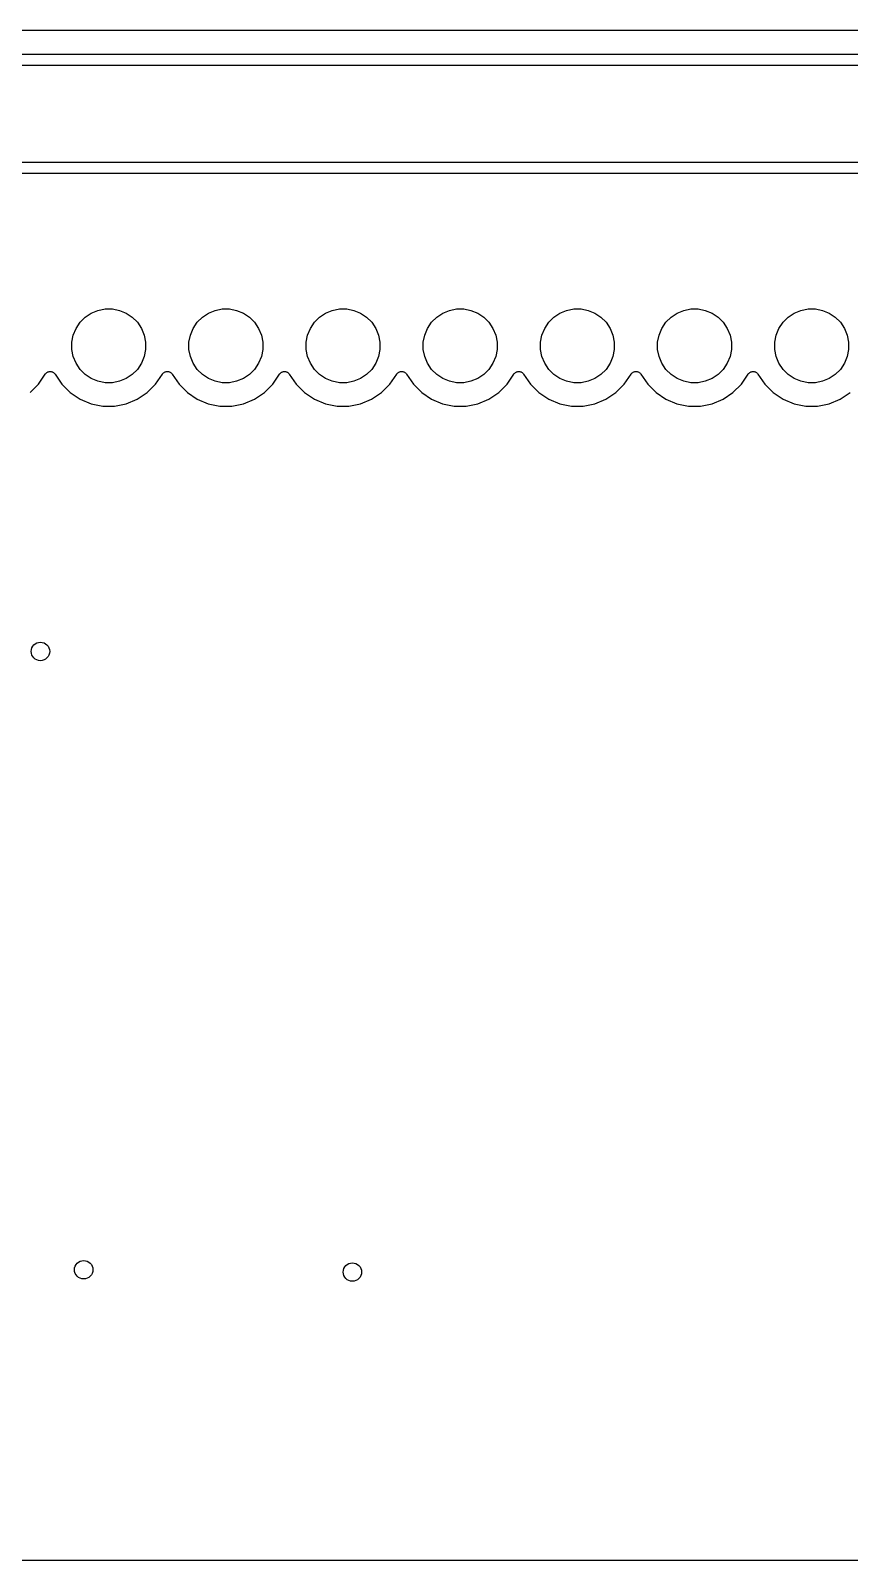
# Model space of a CAD drawing. Extents: x 35.5 to 134.5, y -94.5 to -35.5.
# Drawn here: x 53.29 to 71.04, y -94.47 to -61.28 of the extents above; entities that cross this region are included whole.
import ezdxf

# ---------------------------------------------------------------- set-up
doc = ezdxf.new("R2010")
doc.units = 0
doc.layers.add('BLACK', color=7, linetype='CONTINUOUS')

msp = doc.modelspace()

# ---------------------------------------------------------------- linework, layer by layer
at = {"layer": 'BLACK', "linetype": 'CONTINUOUS'}
for p, q in [((71.4781, -61.282), (48.5223, -61.282)), ((48.4911, -61.79), (104.909, -61.79)), ((104.863, -62.04), (48.5368, -62.04)), ((48.6861, -64.135), (104.754, -64.135)), ((104.708, -64.385), (48.7318, -64.385)), ((54.6011, -67.411), (54.7466, -67.3507)), ((54.7466, -67.3507), (54.9012, -67.32)), ((54.9012, -67.32), (55.0588, -67.32)), ((55.0588, -67.32), (55.2134, -67.3507)), ((55.2134, -67.3507), (55.3589, -67.411)), ((57.1411, -67.411), (57.2866, -67.3507)), ((57.2866, -67.3507), (57.4412, -67.32)), ((57.4412, -67.32), (57.5988, -67.32)), ((57.5988, -67.32), (57.7534, -67.3507)), ((57.7534, -67.3507), (57.8989, -67.411)), ((59.6811, -67.411), (59.8266, -67.3507)), ((59.8266, -67.3507), (59.9812, -67.32)), ((59.9812, -67.32), (60.1388, -67.32)), ((60.1388, -67.32), (60.2934, -67.3507)), ((60.2934, -67.3507), (60.4389, -67.411)), ((62.2211, -67.411), (62.3666, -67.3507)), ((62.3666, -67.3507), (62.5212, -67.32)), ((62.5212, -67.32), (62.6788, -67.32)), ((62.6788, -67.32), (62.8334, -67.3507)), ((62.8334, -67.3507), (62.9789, -67.411)), ((64.7611, -67.411), (64.9066, -67.3507)), ((64.9066, -67.3507), (65.0612, -67.32)), ((65.0612, -67.32), (65.2188, -67.32)), ((65.2188, -67.32), (65.3734, -67.3507)), ((65.3734, -67.3507), (65.5189, -67.411)), ((67.3011, -67.411), (67.4466, -67.3507)), ((67.4466, -67.3507), (67.6012, -67.32)), ((67.6012, -67.32), (67.7588, -67.32)), ((67.7588, -67.32), (67.9134, -67.3507)), ((67.9134, -67.3507), (68.0589, -67.411)), ((69.8411, -67.411), (69.9866, -67.3507)), ((69.9866, -67.3507), (70.1412, -67.32)), ((70.1412, -67.32), (70.2988, -67.32)), ((70.2988, -67.32), (70.4534, -67.3507)), ((70.4534, -67.3507), (70.5989, -67.411)), ((54.271, -67.7411), (54.3586, -67.61)), ((54.3586, -67.61), (54.47, -67.4986)), ((54.47, -67.4986), (54.6011, -67.411)), ((55.3589, -67.411), (55.49, -67.4986)), ((55.49, -67.4986), (55.6014, -67.61)), ((55.6014, -67.61), (55.689, -67.7411)), ((56.811, -67.7411), (56.8986, -67.61)), ((56.8986, -67.61), (57.01, -67.4986)), ((57.01, -67.4986), (57.1411, -67.411)), ((57.8989, -67.411), (58.03, -67.4986)), ((58.03, -67.4986), (58.1414, -67.61)), ((58.1414, -67.61), (58.229, -67.7411)), ((59.351, -67.7411), (59.4386, -67.61)), ((59.4386, -67.61), (59.55, -67.4986)), ((59.55, -67.4986), (59.6811, -67.411)), ((60.4389, -67.411), (60.57, -67.4986)), ((60.57, -67.4986), (60.6814, -67.61)), ((60.6814, -67.61), (60.769, -67.7411)), ((61.891, -67.7411), (61.9786, -67.61)), ((61.9786, -67.61), (62.09, -67.4986)), ((62.09, -67.4986), (62.2211, -67.411)), ((62.9789, -67.411), (63.11, -67.4986)), ((63.11, -67.4986), (63.2214, -67.61)), ((63.2214, -67.61), (63.309, -67.7411)), ((64.431, -67.7411), (64.5186, -67.61)), ((64.5186, -67.61), (64.63, -67.4986)), ((64.63, -67.4986), (64.7611, -67.411)), ((65.5189, -67.411), (65.65, -67.4986)), ((65.65, -67.4986), (65.7614, -67.61)), ((65.7614, -67.61), (65.849, -67.7411)), ((66.971, -67.7411), (67.0586, -67.61)), ((67.0586, -67.61), (67.17, -67.4986)), ((67.17, -67.4986), (67.3011, -67.411)), ((68.0589, -67.411), (68.19, -67.4986)), ((68.19, -67.4986), (68.3014, -67.61)), ((68.3014, -67.61), (68.389, -67.7411)), ((69.511, -67.7411), (69.5986, -67.61)), ((69.5986, -67.61), (69.71, -67.4986)), ((69.71, -67.4986), (69.8411, -67.411)), ((70.5989, -67.411), (70.73, -67.4986)), ((70.73, -67.4986), (70.8414, -67.61)), ((70.8414, -67.61), (70.929, -67.7411)), ((54.18, -68.0412), (54.2107, -67.8866)), ((54.2107, -67.8866), (54.271, -67.7411)), ((55.689, -67.7411), (55.7493, -67.8866)), ((55.7493, -67.8866), (55.78, -68.0412)), ((56.72, -68.0412), (56.7507, -67.8866)), ((56.7507, -67.8866), (56.811, -67.7411)), ((58.229, -67.7411), (58.2893, -67.8866)), ((58.2893, -67.8866), (58.32, -68.0412)), ((59.26, -68.0412), (59.2907, -67.8866)), ((59.2907, -67.8866), (59.351, -67.7411)), ((60.769, -67.7411), (60.8293, -67.8866)), ((60.8293, -67.8866), (60.86, -68.0412)), ((61.8, -68.0412), (61.8307, -67.8866)), ((61.8307, -67.8866), (61.891, -67.7411)), ((63.309, -67.7411), (63.3693, -67.8866)), ((63.3693, -67.8866), (63.4, -68.0412)), ((64.34, -68.0412), (64.3707, -67.8866)), ((64.3707, -67.8866), (64.431, -67.7411)), ((65.849, -67.7411), (65.9093, -67.8866)), ((65.9093, -67.8866), (65.94, -68.0412)), ((66.88, -68.0412), (66.9107, -67.8866)), ((66.9107, -67.8866), (66.971, -67.7411)), ((68.389, -67.7411), (68.4493, -67.8866)), ((68.4493, -67.8866), (68.48, -68.0412)), ((69.42, -68.0412), (69.4507, -67.8866)), ((69.4507, -67.8866), (69.511, -67.7411)), ((70.929, -67.7411), (70.9893, -67.8866)), ((70.9893, -67.8866), (71.02, -68.0412)), ((54.18, -68.1988), (54.18, -68.0412)), ((54.2107, -68.3534), (54.18, -68.1988)), ((54.271, -68.4989), (54.2107, -68.3534)), ((55.7493, -68.3534), (55.689, -68.4989)), ((55.78, -68.1988), (55.7493, -68.3534)), ((55.78, -68.0412), (55.78, -68.1988)), ((56.72, -68.1988), (56.72, -68.0412)), ((56.7507, -68.3534), (56.72, -68.1988)), ((56.811, -68.4989), (56.7507, -68.3534)), ((58.2893, -68.3534), (58.229, -68.4989)), ((58.32, -68.1988), (58.2893, -68.3534)), ((58.32, -68.0412), (58.32, -68.1988)), ((59.26, -68.1988), (59.26, -68.0412)), ((59.2907, -68.3534), (59.26, -68.1988)), ((59.351, -68.4989), (59.2907, -68.3534)), ((60.8293, -68.3534), (60.769, -68.4989)), ((60.86, -68.1988), (60.8293, -68.3534)), ((60.86, -68.0412), (60.86, -68.1988)), ((61.8, -68.1988), (61.8, -68.0412)), ((61.8307, -68.3534), (61.8, -68.1988)), ((61.891, -68.4989), (61.8307, -68.3534)), ((63.3693, -68.3534), (63.309, -68.4989)), ((63.4, -68.1988), (63.3693, -68.3534)), ((63.4, -68.0412), (63.4, -68.1988)), ((64.34, -68.1988), (64.34, -68.0412)), ((64.3707, -68.3534), (64.34, -68.1988)), ((64.431, -68.4989), (64.3707, -68.3534)), ((65.9093, -68.3534), (65.849, -68.4989)), ((65.94, -68.1988), (65.9093, -68.3534)), ((65.94, -68.0412), (65.94, -68.1988)), ((66.88, -68.1988), (66.88, -68.0412)), ((66.9107, -68.3534), (66.88, -68.1988)), ((66.971, -68.4989), (66.9107, -68.3534)), ((68.4493, -68.3534), (68.389, -68.4989)), ((68.48, -68.1988), (68.4493, -68.3534)), ((68.48, -68.0412), (68.48, -68.1988)), ((69.42, -68.1988), (69.42, -68.0412)), ((69.4507, -68.3534), (69.42, -68.1988)), ((69.511, -68.4989), (69.4507, -68.3534)), ((70.9893, -68.3534), (70.929, -68.4989)), ((71.02, -68.1988), (70.9893, -68.3534)), ((71.02, -68.0412), (71.02, -68.1988)), ((53.6407, -68.6958), (53.6515, -68.6902)), ((53.6515, -68.6902), (53.6621, -68.6846)), ((53.6621, -68.6846), (53.6624, -68.6845)), ((53.6624, -68.6845), (53.6627, -68.6844)), ((53.6627, -68.6844), (53.6743, -68.681)), ((53.6743, -68.681), (53.6859, -68.6776)), ((53.6859, -68.6776), (53.6862, -68.6775)), ((53.6862, -68.6775), (53.6865, -68.6774)), ((53.6865, -68.6774), (53.6985, -68.6764)), ((53.6985, -68.6764), (53.7106, -68.6752)), ((53.7106, -68.6752), (53.7109, -68.6753)), ((53.7109, -68.6753), (53.7112, -68.6752)), ((53.7112, -68.6752), (53.7232, -68.6765)), ((53.7232, -68.6765), (53.7352, -68.6778)), ((53.7352, -68.6778), (53.7355, -68.6779)), ((53.7355, -68.6779), (53.7359, -68.6779)), ((53.7359, -68.6779), (53.7473, -68.6815)), ((53.7473, -68.6815), (53.7589, -68.685)), ((53.7589, -68.685), (53.7592, -68.6852)), ((53.7592, -68.6852), (53.7595, -68.6853)), ((53.7595, -68.6853), (53.7702, -68.6911)), ((53.7702, -68.6911), (53.7807, -68.6968)), ((54.3586, -68.63), (54.271, -68.4989)), ((54.47, -68.7414), (54.3586, -68.63)), ((55.6014, -68.63), (55.49, -68.7414)), ((55.689, -68.4989), (55.6014, -68.63)), ((56.1807, -68.6958), (56.1915, -68.6902)), ((56.1915, -68.6902), (56.2021, -68.6846)), ((56.2021, -68.6846), (56.2024, -68.6845)), ((56.2024, -68.6845), (56.2027, -68.6844)), ((56.2027, -68.6844), (56.2143, -68.681)), ((56.2143, -68.681), (56.2259, -68.6776)), ((56.2259, -68.6776), (56.2262, -68.6775)), ((56.2262, -68.6775), (56.2265, -68.6774)), ((56.2265, -68.6774), (56.2385, -68.6764)), ((56.2385, -68.6764), (56.2506, -68.6752)), ((56.2506, -68.6752), (56.2509, -68.6753)), ((56.2509, -68.6753), (56.2512, -68.6752)), ((56.2512, -68.6752), (56.2632, -68.6765)), ((56.2632, -68.6765), (56.2752, -68.6778)), ((56.2752, -68.6778), (56.2755, -68.6779)), ((56.2755, -68.6779), (56.2759, -68.6779)), ((56.2759, -68.6779), (56.2873, -68.6815)), ((56.2873, -68.6815), (56.2989, -68.685)), ((56.2989, -68.685), (56.2992, -68.6852)), ((56.2992, -68.6852), (56.2995, -68.6853)), ((56.2995, -68.6853), (56.3102, -68.6911)), ((56.3102, -68.6911), (56.3207, -68.6968)), ((56.8986, -68.63), (56.811, -68.4989)), ((57.01, -68.7414), (56.8986, -68.63)), ((58.1414, -68.63), (58.03, -68.7414)), ((58.229, -68.4989), (58.1414, -68.63)), ((58.7207, -68.6958), (58.7315, -68.6902)), ((58.7315, -68.6902), (58.7421, -68.6846)), ((58.7421, -68.6846), (58.7424, -68.6845)), ((58.7424, -68.6845), (58.7427, -68.6844)), ((58.7427, -68.6844), (58.7543, -68.681)), ((58.7543, -68.681), (58.7659, -68.6776)), ((58.7659, -68.6776), (58.7662, -68.6775)), ((58.7662, -68.6775), (58.7665, -68.6774)), ((58.7665, -68.6774), (58.7785, -68.6764)), ((58.7785, -68.6764), (58.7906, -68.6752)), ((58.7906, -68.6752), (58.7909, -68.6753)), ((58.7909, -68.6753), (58.7912, -68.6752)), ((58.7912, -68.6752), (58.8032, -68.6765)), ((58.8032, -68.6765), (58.8152, -68.6778)), ((58.8152, -68.6778), (58.8155, -68.6779)), ((58.8155, -68.6779), (58.8159, -68.6779)), ((58.8159, -68.6779), (58.8273, -68.6815)), ((58.8273, -68.6815), (58.8389, -68.685)), ((58.8389, -68.685), (58.8392, -68.6852)), ((58.8392, -68.6852), (58.8395, -68.6853)), ((58.8395, -68.6853), (58.8502, -68.6911)), ((58.8502, -68.6911), (58.8607, -68.6968)), ((59.4386, -68.63), (59.351, -68.4989)), ((59.55, -68.7414), (59.4386, -68.63)), ((60.6814, -68.63), (60.57, -68.7414)), ((60.769, -68.4989), (60.6814, -68.63)), ((61.2607, -68.6958), (61.2715, -68.6902)), ((61.2715, -68.6902), (61.2821, -68.6846)), ((61.2821, -68.6846), (61.2824, -68.6845)), ((61.2824, -68.6845), (61.2827, -68.6844)), ((61.2827, -68.6844), (61.2943, -68.681)), ((61.2943, -68.681), (61.3059, -68.6776)), ((61.3059, -68.6776), (61.3062, -68.6775)), ((61.3062, -68.6775), (61.3065, -68.6774)), ((61.3065, -68.6774), (61.3185, -68.6764)), ((61.3185, -68.6764), (61.3306, -68.6752)), ((61.3306, -68.6752), (61.3309, -68.6753)), ((61.3309, -68.6753), (61.3312, -68.6752)), ((61.3312, -68.6752), (61.3432, -68.6765)), ((61.3432, -68.6765), (61.3552, -68.6778)), ((61.3552, -68.6778), (61.3555, -68.6779)), ((61.3555, -68.6779), (61.3559, -68.6779)), ((61.3559, -68.6779), (61.3673, -68.6815)), ((61.3673, -68.6815), (61.3789, -68.685)), ((61.3789, -68.685), (61.3792, -68.6852)), ((61.3792, -68.6852), (61.3795, -68.6853)), ((61.3795, -68.6853), (61.3902, -68.6911)), ((61.3902, -68.6911), (61.4007, -68.6968)), ((61.9786, -68.63), (61.891, -68.4989)), ((62.09, -68.7414), (61.9786, -68.63)), ((63.2214, -68.63), (63.11, -68.7414)), ((63.309, -68.4989), (63.2214, -68.63)), ((63.8007, -68.6958), (63.8115, -68.6902)), ((63.8115, -68.6902), (63.8221, -68.6846)), ((63.8221, -68.6846), (63.8224, -68.6845)), ((63.8224, -68.6845), (63.8227, -68.6844)), ((63.8227, -68.6844), (63.8343, -68.681)), ((63.8343, -68.681), (63.8459, -68.6776)), ((63.8459, -68.6776), (63.8462, -68.6775)), ((63.8462, -68.6775), (63.8465, -68.6774)), ((63.8465, -68.6774), (63.8585, -68.6764)), ((63.8585, -68.6764), (63.8706, -68.6752)), ((63.8706, -68.6752), (63.8709, -68.6753)), ((63.8709, -68.6753), (63.8712, -68.6752)), ((63.8712, -68.6752), (63.8832, -68.6765)), ((63.8832, -68.6765), (63.8952, -68.6778)), ((63.8952, -68.6778), (63.8955, -68.6779)), ((63.8955, -68.6779), (63.8959, -68.6779)), ((63.8959, -68.6779), (63.9073, -68.6815)), ((63.9073, -68.6815), (63.9189, -68.685)), ((63.9189, -68.685), (63.9192, -68.6852)), ((63.9192, -68.6852), (63.9195, -68.6853)), ((63.9195, -68.6853), (63.9302, -68.6911)), ((63.9302, -68.6911), (63.9407, -68.6968)), ((64.5186, -68.63), (64.431, -68.4989)), ((64.63, -68.7414), (64.5186, -68.63)), ((65.7614, -68.63), (65.65, -68.7414)), ((65.849, -68.4989), (65.7614, -68.63)), ((66.3407, -68.6958), (66.3515, -68.6902)), ((66.3515, -68.6902), (66.3621, -68.6846)), ((66.3621, -68.6846), (66.3624, -68.6845)), ((66.3624, -68.6845), (66.3627, -68.6844)), ((66.3627, -68.6844), (66.3743, -68.681)), ((66.3743, -68.681), (66.3859, -68.6776)), ((66.3859, -68.6776), (66.3862, -68.6775)), ((66.3862, -68.6775), (66.3865, -68.6774)), ((66.3865, -68.6774), (66.3985, -68.6764)), ((66.3985, -68.6764), (66.4106, -68.6752)), ((66.4106, -68.6752), (66.4109, -68.6753)), ((66.4109, -68.6753), (66.4112, -68.6752)), ((66.4112, -68.6752), (66.4232, -68.6765)), ((66.4232, -68.6765), (66.4352, -68.6778)), ((66.4352, -68.6778), (66.4355, -68.6779)), ((66.4355, -68.6779), (66.4359, -68.6779)), ((66.4359, -68.6779), (66.4473, -68.6815)), ((66.4473, -68.6815), (66.4589, -68.685)), ((66.4589, -68.685), (66.4592, -68.6852)), ((66.4592, -68.6852), (66.4595, -68.6853)), ((66.4595, -68.6853), (66.4702, -68.6911)), ((66.4702, -68.6911), (66.4807, -68.6968)), ((67.0586, -68.63), (66.971, -68.4989)), ((67.17, -68.7414), (67.0586, -68.63)), ((68.3014, -68.63), (68.19, -68.7414)), ((68.389, -68.4989), (68.3014, -68.63)), ((68.8807, -68.6958), (68.8915, -68.6902)), ((68.8915, -68.6902), (68.9021, -68.6846)), ((68.9021, -68.6846), (68.9024, -68.6845)), ((68.9024, -68.6845), (68.9027, -68.6844)), ((68.9027, -68.6844), (68.9143, -68.681)), ((68.9143, -68.681), (68.9259, -68.6776)), ((68.9259, -68.6776), (68.9262, -68.6775)), ((68.9262, -68.6775), (68.9265, -68.6774)), ((68.9265, -68.6774), (68.9385, -68.6764)), ((68.9385, -68.6764), (68.9506, -68.6752)), ((68.9506, -68.6752), (68.9509, -68.6753)), ((68.9509, -68.6753), (68.9512, -68.6752)), ((68.9512, -68.6752), (68.9632, -68.6765)), ((68.9632, -68.6765), (68.9752, -68.6778)), ((68.9752, -68.6778), (68.9755, -68.6779)), ((68.9755, -68.6779), (68.9759, -68.6779)), ((68.9759, -68.6779), (68.9873, -68.6815)), ((68.9873, -68.6815), (68.9989, -68.685)), ((68.9989, -68.685), (68.9992, -68.6852)), ((68.9992, -68.6852), (68.9995, -68.6853)), ((68.9995, -68.6853), (69.0102, -68.6911)), ((69.0102, -68.6911), (69.0207, -68.6968)), ((69.5986, -68.63), (69.511, -68.4989)), ((69.71, -68.7414), (69.5986, -68.63)), ((70.8414, -68.63), (70.73, -68.7414)), ((70.929, -68.4989), (70.8414, -68.63)), ((53.2738, -69.136), (53.456, -68.9538)), ((53.456, -68.9538), (53.6044, -68.7317)), ((53.6044, -68.7317), (53.605, -68.7308)), ((53.605, -68.7307), (53.6054, -68.7302)), ((53.605, -68.7308), (53.605, -68.7307)), ((53.605, -68.7308), (53.605, -68.7308)), ((53.6054, -68.7302), (53.6133, -68.7209)), ((53.6133, -68.7209), (53.6209, -68.7117)), ((53.6209, -68.7117), (53.6212, -68.7115)), ((53.6212, -68.7115), (53.6214, -68.7113)), ((53.6214, -68.7113), (53.6309, -68.7037)), ((53.6309, -68.7037), (53.6402, -68.6962)), ((53.6402, -68.6962), (53.6405, -68.696)), ((53.6405, -68.696), (53.6407, -68.6958)), ((53.7807, -68.6968), (53.781, -68.697)), ((53.781, -68.697), (53.7813, -68.6971)), ((53.7813, -68.6971), (53.7907, -68.705)), ((53.7907, -68.705), (53.7999, -68.7125)), ((53.7999, -68.7125), (53.8001, -68.7128)), ((53.8001, -68.7128), (53.8003, -68.713)), ((53.8003, -68.713), (53.808, -68.7225)), ((53.808, -68.7225), (53.8156, -68.7317)), ((53.8156, -68.7317), (53.964, -68.9538)), ((53.964, -68.9538), (54.1462, -69.136)), ((54.6011, -68.829), (54.47, -68.7414)), ((54.7466, -68.8893), (54.6011, -68.829)), ((54.9012, -68.92), (54.7466, -68.8893)), ((55.0588, -68.92), (54.9012, -68.92)), ((55.2134, -68.8893), (55.0588, -68.92)), ((55.3589, -68.829), (55.2134, -68.8893)), ((55.49, -68.7414), (55.3589, -68.829)), ((55.8138, -69.136), (55.996, -68.9538)), ((55.996, -68.9538), (56.1444, -68.7317)), ((56.1444, -68.7317), (56.145, -68.7308)), ((56.145, -68.7307), (56.1454, -68.7302)), ((56.145, -68.7308), (56.145, -68.7307)), ((56.145, -68.7308), (56.145, -68.7308)), ((56.1454, -68.7302), (56.1533, -68.7209)), ((56.1533, -68.7209), (56.1609, -68.7117)), ((56.1609, -68.7117), (56.1612, -68.7115)), ((56.1612, -68.7115), (56.1614, -68.7113)), ((56.1614, -68.7113), (56.1709, -68.7037)), ((56.1709, -68.7037), (56.1802, -68.6962)), ((56.1802, -68.6962), (56.1805, -68.696)), ((56.1805, -68.696), (56.1807, -68.6958)), ((56.3207, -68.6968), (56.321, -68.697)), ((56.321, -68.697), (56.3213, -68.6971)), ((56.3213, -68.6971), (56.3307, -68.705)), ((56.3307, -68.705), (56.3399, -68.7125)), ((56.3399, -68.7125), (56.3401, -68.7128)), ((56.3401, -68.7128), (56.3404, -68.713)), ((56.3404, -68.713), (56.348, -68.7225)), ((56.348, -68.7225), (56.3556, -68.7317)), ((56.3556, -68.7317), (56.504, -68.9538)), ((56.504, -68.9538), (56.6862, -69.136)), ((57.1411, -68.829), (57.01, -68.7414)), ((57.2866, -68.8893), (57.1411, -68.829)), ((57.4412, -68.92), (57.2866, -68.8893)), ((57.5988, -68.92), (57.4412, -68.92)), ((57.7534, -68.8893), (57.5988, -68.92)), ((57.8989, -68.829), (57.7534, -68.8893)), ((58.03, -68.7414), (57.8989, -68.829)), ((58.3538, -69.136), (58.536, -68.9538)), ((58.536, -68.9538), (58.6844, -68.7317)), ((58.6844, -68.7317), (58.685, -68.7308)), ((58.685, -68.7307), (58.6854, -68.7302)), ((58.685, -68.7308), (58.685, -68.7307)), ((58.685, -68.7308), (58.685, -68.7308)), ((58.6854, -68.7302), (58.6933, -68.7209)), ((58.6933, -68.7209), (58.7009, -68.7117)), ((58.7009, -68.7117), (58.7012, -68.7115)), ((58.7012, -68.7115), (58.7014, -68.7113)), ((58.7014, -68.7113), (58.7109, -68.7037)), ((58.7109, -68.7037), (58.7202, -68.6962)), ((58.7202, -68.6962), (58.7205, -68.696)), ((58.7205, -68.696), (58.7207, -68.6958)), ((58.8607, -68.6968), (58.861, -68.697)), ((58.861, -68.697), (58.8613, -68.6971)), ((58.8613, -68.6971), (58.8707, -68.705)), ((58.8707, -68.705), (58.8799, -68.7125)), ((58.8799, -68.7125), (58.8801, -68.7128)), ((58.8801, -68.7128), (58.8803, -68.713)), ((58.8803, -68.713), (58.888, -68.7225)), ((58.888, -68.7225), (58.8956, -68.7317)), ((58.8956, -68.7317), (59.044, -68.9538)), ((59.044, -68.9538), (59.2262, -69.136)), ((59.6811, -68.829), (59.55, -68.7414)), ((59.8266, -68.8893), (59.6811, -68.829)), ((59.9812, -68.92), (59.8266, -68.8893)), ((60.1388, -68.92), (59.9812, -68.92)), ((60.2934, -68.8893), (60.1388, -68.92)), ((60.4389, -68.829), (60.2934, -68.8893)), ((60.57, -68.7414), (60.4389, -68.829)), ((60.8938, -69.136), (61.076, -68.9538)), ((61.076, -68.9538), (61.2244, -68.7317)), ((61.2244, -68.7317), (61.225, -68.7308)), ((61.225, -68.7307), (61.2254, -68.7302)), ((61.225, -68.7308), (61.225, -68.7307)), ((61.225, -68.7308), (61.225, -68.7308)), ((61.2254, -68.7302), (61.2333, -68.7209)), ((61.2333, -68.7209), (61.2409, -68.7117)), ((61.2409, -68.7117), (61.2412, -68.7115)), ((61.2412, -68.7115), (61.2414, -68.7113)), ((61.2414, -68.7113), (61.2509, -68.7037)), ((61.2509, -68.7037), (61.2602, -68.6962)), ((61.2602, -68.6962), (61.2605, -68.696)), ((61.2605, -68.696), (61.2607, -68.6958)), ((61.4007, -68.6968), (61.401, -68.697)), ((61.401, -68.697), (61.4013, -68.6971)), ((61.4013, -68.6971), (61.4107, -68.705)), ((61.4107, -68.705), (61.4199, -68.7125)), ((61.4199, -68.7125), (61.4201, -68.7128)), ((61.4201, -68.7128), (61.4203, -68.713)), ((61.4203, -68.713), (61.428, -68.7225)), ((61.428, -68.7225), (61.4356, -68.7317)), ((61.4356, -68.7317), (61.584, -68.9538)), ((61.584, -68.9538), (61.7662, -69.136)), ((62.2211, -68.829), (62.09, -68.7414)), ((62.3666, -68.8893), (62.2211, -68.829)), ((62.5212, -68.92), (62.3666, -68.8893)), ((62.6788, -68.92), (62.5212, -68.92)), ((62.8334, -68.8893), (62.6788, -68.92)), ((62.9789, -68.829), (62.8334, -68.8893)), ((63.11, -68.7414), (62.9789, -68.829)), ((63.4338, -69.136), (63.616, -68.9538)), ((63.616, -68.9538), (63.7644, -68.7317)), ((63.7644, -68.7317), (63.765, -68.7308)), ((63.765, -68.7307), (63.7654, -68.7302)), ((63.765, -68.7308), (63.765, -68.7307)), ((63.765, -68.7308), (63.765, -68.7308)), ((63.7654, -68.7302), (63.7733, -68.7209)), ((63.7733, -68.7209), (63.7809, -68.7117)), ((63.7809, -68.7117), (63.7812, -68.7115)), ((63.7812, -68.7115), (63.7814, -68.7113)), ((63.7814, -68.7113), (63.7909, -68.7037)), ((63.7909, -68.7037), (63.8002, -68.6962)), ((63.8002, -68.6962), (63.8005, -68.696)), ((63.8005, -68.696), (63.8007, -68.6958)), ((63.9407, -68.6968), (63.941, -68.697)), ((63.941, -68.697), (63.9413, -68.6971)), ((63.9413, -68.6971), (63.9507, -68.705)), ((63.9507, -68.705), (63.9599, -68.7125)), ((63.9599, -68.7125), (63.9601, -68.7128)), ((63.9601, -68.7128), (63.9603, -68.713)), ((63.9603, -68.713), (63.968, -68.7225)), ((63.968, -68.7225), (63.9756, -68.7317)), ((63.9756, -68.7317), (64.124, -68.9538)), ((64.124, -68.9538), (64.3062, -69.136)), ((64.7611, -68.829), (64.63, -68.7414)), ((64.9066, -68.8893), (64.7611, -68.829)), ((65.0612, -68.92), (64.9066, -68.8893)), ((65.2188, -68.92), (65.0612, -68.92)), ((65.3734, -68.8893), (65.2188, -68.92)), ((65.5189, -68.829), (65.3734, -68.8893)), ((65.65, -68.7414), (65.5189, -68.829)), ((65.9738, -69.136), (66.156, -68.9538)), ((66.156, -68.9538), (66.3044, -68.7317)), ((66.3044, -68.7317), (66.305, -68.7308)), ((66.305, -68.7307), (66.3054, -68.7302)), ((66.305, -68.7308), (66.305, -68.7307)), ((66.305, -68.7308), (66.305, -68.7308)), ((66.3054, -68.7302), (66.3133, -68.7209)), ((66.3133, -68.7209), (66.3209, -68.7117)), ((66.3209, -68.7117), (66.3212, -68.7115)), ((66.3212, -68.7115), (66.3214, -68.7113)), ((66.3214, -68.7113), (66.3309, -68.7037)), ((66.3309, -68.7037), (66.3402, -68.6962)), ((66.3402, -68.6962), (66.3405, -68.696)), ((66.3405, -68.696), (66.3407, -68.6958)), ((66.4807, -68.6968), (66.481, -68.697)), ((66.481, -68.697), (66.4813, -68.6971)), ((66.4813, -68.6971), (66.4907, -68.705)), ((66.4907, -68.705), (66.4999, -68.7125)), ((66.4999, -68.7125), (66.5001, -68.7128)), ((66.5001, -68.7128), (66.5003, -68.713)), ((66.5003, -68.713), (66.508, -68.7225)), ((66.508, -68.7225), (66.5156, -68.7317)), ((66.5156, -68.7317), (66.664, -68.9538)), ((66.664, -68.9538), (66.8462, -69.136)), ((67.3011, -68.829), (67.17, -68.7414)), ((67.4466, -68.8893), (67.3011, -68.829)), ((67.6012, -68.92), (67.4466, -68.8893)), ((67.7588, -68.92), (67.6012, -68.92)), ((67.9134, -68.8893), (67.7588, -68.92)), ((68.0589, -68.829), (67.9134, -68.8893)), ((68.19, -68.7414), (68.0589, -68.829)), ((68.5138, -69.136), (68.696, -68.9538)), ((68.696, -68.9538), (68.8444, -68.7317)), ((68.8444, -68.7317), (68.845, -68.7308)), ((68.845, -68.7307), (68.8454, -68.7302)), ((68.845, -68.7308), (68.845, -68.7307)), ((68.845, -68.7308), (68.845, -68.7308)), ((68.8454, -68.7302), (68.8533, -68.7209)), ((68.8533, -68.7209), (68.8609, -68.7117)), ((68.8609, -68.7117), (68.8612, -68.7115)), ((68.8612, -68.7115), (68.8614, -68.7113)), ((68.8614, -68.7113), (68.8709, -68.7037)), ((68.8709, -68.7037), (68.8802, -68.6962)), ((68.8802, -68.6962), (68.8805, -68.696)), ((68.8805, -68.696), (68.8807, -68.6958)), ((69.0207, -68.6968), (69.021, -68.697)), ((69.021, -68.697), (69.0213, -68.6971)), ((69.0213, -68.6971), (69.0307, -68.705)), ((69.0307, -68.705), (69.0399, -68.7125)), ((69.0399, -68.7125), (69.0401, -68.7128)), ((69.0401, -68.7128), (69.0404, -68.713)), ((69.0404, -68.713), (69.048, -68.7225)), ((69.048, -68.7225), (69.0556, -68.7317)), ((69.0556, -68.7317), (69.204, -68.9538)), ((69.204, -68.9538), (69.3862, -69.136)), ((69.8411, -68.829), (69.71, -68.7414)), ((69.9866, -68.8893), (69.8411, -68.829)), ((70.1412, -68.92), (69.9866, -68.8893)), ((70.2988, -68.92), (70.1412, -68.92)), ((70.4534, -68.8893), (70.2988, -68.92)), ((70.5989, -68.829), (70.4534, -68.8893)), ((70.73, -68.7414), (70.5989, -68.829)), ((54.1462, -69.136), (54.3604, -69.2791)), ((54.3604, -69.2791), (54.5985, -69.3777)), ((55.3615, -69.3777), (55.5996, -69.2791)), ((55.5996, -69.2791), (55.8138, -69.136)), ((56.6862, -69.136), (56.9004, -69.2791)), ((56.9004, -69.2791), (57.1385, -69.3777)), ((57.9015, -69.3777), (58.1396, -69.2791)), ((58.1396, -69.2791), (58.3538, -69.136)), ((59.2262, -69.136), (59.4404, -69.2791)), ((59.4404, -69.2791), (59.6785, -69.3777)), ((60.4415, -69.3777), (60.6796, -69.2791)), ((60.6796, -69.2791), (60.8938, -69.136)), ((61.7662, -69.136), (61.9804, -69.2791)), ((61.9804, -69.2791), (62.2185, -69.3777)), ((62.9815, -69.3777), (63.2196, -69.2791)), ((63.2196, -69.2791), (63.4338, -69.136)), ((64.3062, -69.136), (64.5204, -69.2791)), ((64.5204, -69.2791), (64.7585, -69.3777)), ((65.5215, -69.3777), (65.7596, -69.2791)), ((65.7596, -69.2791), (65.9738, -69.136)), ((66.8462, -69.136), (67.0604, -69.2791)), ((67.0604, -69.2791), (67.2985, -69.3777)), ((68.0615, -69.3777), (68.2996, -69.2791)), ((68.2996, -69.2791), (68.5138, -69.136)), ((69.3862, -69.136), (69.6004, -69.2791)), ((69.6004, -69.2791), (69.8385, -69.3777)), ((70.6015, -69.3777), (70.8396, -69.2791)), ((70.8396, -69.2791), (71.0538, -69.136)), ((54.5985, -69.3777), (54.8512, -69.428)), ((54.8512, -69.428), (55.1088, -69.428)), ((55.1088, -69.428), (55.3615, -69.3777)), ((57.1385, -69.3777), (57.3912, -69.428)), ((57.3912, -69.428), (57.6488, -69.428)), ((57.6488, -69.428), (57.9015, -69.3777)), ((59.6785, -69.3777), (59.9312, -69.428)), ((59.9312, -69.428), (60.1888, -69.428)), ((60.1888, -69.428), (60.4415, -69.3777)), ((62.2185, -69.3777), (62.4712, -69.428)), ((62.4712, -69.428), (62.7288, -69.428)), ((62.7288, -69.428), (62.9815, -69.3777)), ((64.7585, -69.3777), (65.0112, -69.428)), ((65.0112, -69.428), (65.2688, -69.428)), ((65.2688, -69.428), (65.5215, -69.3777)), ((67.2985, -69.3777), (67.5512, -69.428)), ((67.5512, -69.428), (67.8088, -69.428)), ((67.8088, -69.428), (68.0615, -69.3777)), ((69.8385, -69.3777), (70.0912, -69.428)), ((70.0912, -69.428), (70.3488, -69.428)), ((70.3488, -69.428), (70.6015, -69.3777)), ((129.976, -94.467), (40.0294, -94.467))]:
    msp.add_line(p, q, dxfattribs=at)
at = {"layer": 'BLACK'}
for centre in [(53.5, -74.75), (54.4375, -88.1625), (60.2625, -88.2125)]:
    msp.add_circle(centre, 0.2, dxfattribs=at)

doc.saveas('drawing.dxf')
